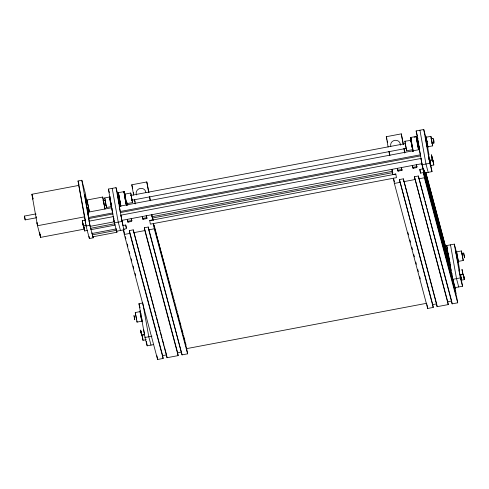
<?xml version="1.0" encoding="UTF-8"?>
<svg xmlns="http://www.w3.org/2000/svg" width="489" height="489" viewBox="0 0 489 489"><rect width="100%" height="100%" fill="white"/><g stroke="black" fill="none" stroke-linecap="round" stroke-linejoin="round"><path stroke-width="0.73" d="M462.771 258.027L461.861 253.308L462.044 253.993M35.171 214.048L24.456 216.077L25.171 219.885L36.608 217.727M104.719 197.917L106.516 207.513L111.321 206.602L109.524 197.012L104.719 197.917L104.933 198.687M106.516 207.513L106.229 205.337M140.355 313.804L140.068 311.627L135.264 312.532L137.061 322.129L141.883 321.12M137.061 322.129L136.932 320.906M86.119 224.726L86.241 225.184L83.24 225.753L82.531 222.324L82.293 220.673L85.343 220.252M85.282 220.129L85.349 220.68M83.24 225.753L82.293 220.673M87.629 230.398L84.628 230.961L84.022 227.354M131.358 195.796L130.722 193.021L124.658 194.164L124.909 196.175M130.722 193.021L132.054 200.197L131.828 198.638M132.054 199.469L132.501 202.587L126.437 203.73L126.431 203.314M140.563 310.931L140.575 311.401M144.603 334.549L141.596 334.892M145.991 339.757L142.99 340.326L142.03 335.265L144.298 334.818M142.99 340.326L142.635 338.021M411.047 140.355L404.892 141.223L405.564 145.563L406.677 150.789L412.734 149.646L412.728 149.224M131.547 200.294L406.237 148.399L405.338 143.613L130.63 195.508M410.956 140.08L410.968 140.496M406.677 150.789L406.665 150.374M416.591 136.969L416.738 138.503M419.183 148.998L417.148 138.289L417.245 138.601M419.751 148.937L419.654 148.625M432.41 159.787L431.451 154.732L432.429 159.762L429.403 160.129M430.546 164.029L430.039 161.523L430.797 165.563L433.798 164.995L432.857 159.915L429.855 160.484L430.186 162.501M432.838 159.94L433.816 164.97M430.797 165.563L430.662 164.5M462.955 274.402L461.995 269.347L462.967 274.378L459.947 274.751M460.876 277.893L461.341 280.179L464.342 279.616L463.395 274.531L460.4 275.099L460.803 277.501M463.383 274.555L464.342 279.616M461.341 280.179L460.986 277.874M92.928 236.321L93.191 237.819L89.383 238.54L86.052 226.04L78.026 180.985L81.834 180.27L85.172 192.77L87.311 204.787M84.573 229.066L40.599 237.379L37.5 225.729L31.895 194.261L78.845 185.392L85.422 220.496M116.027 187.635L122.048 221.425L114.426 222.868L108.405 189.078L116.027 187.635L118.063 195.282M423.572 168.558L424.373 173.063L431.995 171.627L429.776 163.289L422.154 164.732L416.133 130.942L423.755 129.499L425.98 137.837M133.631 195.117L131.792 184.787L146.798 181.951L148.998 192.66M388.119 147.036L386.279 136.706L401.286 133.87L403.492 144.585M120.752 205.545L118.454 192.672L124.151 191.596L124.891 194.188M410.564 138.68L410.454 137.519L416.151 136.443L416.402 137.372M414.165 137.226L416.304 136.822M89.298 211.859L87.091 200.001L102.696 197.049L103.857 202.293M427.857 146.162L427.973 147.385L426.053 137.238L430.895 136.333L431.555 139.261M102.861 200.753L105.117 200.325L105.324 200.906M430.84 138.79C434.036 136.076 435.565 144.958 431.756 143.583M104.53 205.398L106.027 205.117M426.231 137.592L425.968 136.62L427.851 146.767L432.692 145.856L432.252 142.941M111.981 209.029L111.639 207.746L87.629 212.281L89.487 222.195L89.212 221.15L113.222 216.615L113.497 217.66M419.366 149.61L420.571 155.863L120.465 212.556L120.19 211.517L119.261 206.303L419.366 149.61L419.709 150.893M37.5 225.729L84.45 216.859M88.558 217.489L112.568 212.953L112.843 213.999L88.839 218.534M120.19 211.517L420.296 154.817M123.876 230.007L120.844 215.172L420.95 158.479L421.225 159.518M86.052 226.04L89.86 225.319L93.191 237.819M92.916 236.78L116.926 232.244L114.145 221.823L90.141 226.358L89.212 221.15M90.654 228.29L114.658 223.754M127.537 221.321L132.036 220.472M142.543 218.485L147.042 217.636M151.541 216.786L392.38 171.284M397.63 170.294L402.129 169.445M412.637 167.458L417.135 166.608M152.654 217.996L392.74 172.641M122.696 225.594L125.697 225.026L126.486 227.966M394.421 181.902L393.443 178.228L394.372 183.436L427.692 308.473L433.242 307.422L399.421 179.573L403.321 178.833L437.148 306.682L448.248 304.586L414.427 176.737L418.327 175.997L452.148 303.852L457.704 302.801L456.775 297.593L423.456 172.556L420.454 173.124L419.8 169.463L422.802 168.894L456.121 293.932L454.397 284.262M149.72 220.576L395.809 174.084M92.042 233.497L116.052 228.962M154.2 308.559L133.228 229.861L129.328 230.6L162.648 355.631L163.149 358.449L157.599 359.501L124.279 234.463L123.35 229.255L126.351 228.687L125.697 225.026M116.645 231.199L124.267 229.763M133.228 229.861L167.049 357.71L178.155 355.613L144.836 230.576L144.334 227.764L148.234 227.024L182.055 354.88L187.611 353.828L186.682 348.62L153.363 223.583L154.286 228.791L187.611 353.828M124.279 234.463L129.829 233.412L163.149 358.449M133.729 232.678L144.836 230.576M148.234 227.024L148.735 229.842L154.286 228.791M394.372 183.436L399.923 182.385M403.822 181.651L414.929 179.555M418.829 178.815L424.385 177.764L457.704 302.801M153.54 344.617L147.189 345.821L144.97 337.483L138.949 303.693L142.764 302.972L148.778 336.762L151.003 345.1M454.385 284.677L454.917 287.679L462.539 286.242L460.32 277.905L452.698 279.347L446.677 245.557L454.299 244.121L456.524 252.452M458.401 260.778L458.517 262L456.598 251.859L461.439 250.949L462.099 253.877M458.431 261.383L463.236 260.478L462.979 258.638M448.413 264.512L449.911 264.225L450.253 265.509M449.336 269.72L450.84 269.433L451.115 270.478M144.97 337.483L151.957 336.163M186.682 348.62L426.763 303.266M162.648 355.631L166.547 354.898L164.396 346.805M144.334 227.764L177.654 352.801L181.553 352.062M399.421 179.573L432.741 304.604L436.646 303.871L437.148 306.682M414.427 176.737L447.747 301.774L451.647 301.035L432.832 230.429M426.053 137.238L426.188 137.568M432.655 145.856L430.858 136.333M427.851 146.767L427.777 145.82M456.598 251.859L456.732 252.183L456.512 251.236L457.533 257.532M463.236 260.478L461.402 250.949M416.316 137.097L416.414 138.393M411.029 141.535L410.552 138.173L410.913 139.322M447.05 251.059L449.33 264.042M434.006 143.155L433.089 138.369M410.827 137.574L413.046 150.312M410.528 137.629L410.454 137.843M87.091 200.001L87.305 200.679M118.265 192.984L118.155 192.697L120.63 206.407M117.965 193.045L117.855 192.758L120.331 206.462M24.456 216.077L24.688 217.067M25.171 219.885L24.78 217.532M141.865 321.218L140.465 314.549M135.264 312.532L135.661 314.121M425.571 137.611L425.491 137.751M427.172 146.621L427.252 146.48M429.855 160.484L430.32 162.77M429.409 160.355L428.462 155.27L428.584 155.728M456.011 251.664L455.913 251.352L456.127 253.039M417.844 138.491L417.747 138.173L417.863 139.402M459.055 270.038L459.489 272.862M460.4 275.099L460.864 277.385M459.953 274.971L459.477 272.177M447.258 251.982L447.135 251.584L449.525 264.708M410.888 138.051L411.011 138.442M412.734 149.646L411.06 141.162M404.892 141.223L405.124 142.085M405.338 143.613L405.454 144.047M132.501 202.587L131.388 197.36M124.878 194.616L124.292 192.195L126.682 205.313M124.114 192.642L123.992 192.25L124.004 192.843M126.437 203.73L126.021 202.018M117.843 195.747L117.763 195.887M120.147 205.209L120.245 205.521L120.239 205.05M119.444 204.757L119.432 203.95M140.062 311.352L139.964 311.041L140.551 314.934M142.568 321.689L142.305 320.717M142.048 335.24L142.556 337.746M141.602 335.112L140.655 330.032L141.547 334.537M84.628 230.961L83.68 225.881L83.906 226.792M458.395 261.383L457.735 258.455M410.613 138.173L410.711 138.503M124.414 192.587L124.261 192.238L126.657 205.215M416.671 137.006L416.439 136.376L418.792 149.42M428.187 172.348L425.962 164.011L419.947 130.221M458.731 286.964L456.506 278.626L450.491 244.836M416.133 130.942L417.429 135.808M446.677 245.557L447.6 249.029M425.705 172.104L446.665 250.753M425.803 172.654L446.958 252.037M424.758 172.923L449.263 264.885M451.769 274.14L451.488 273.094L452.417 278.302M424.66 172.739L449.11 264.488M455.198 288.724L421.873 163.687L121.767 220.386L122.947 224.799M419.8 169.463L420.784 173.143M410.992 139.371L410.601 137.904L411.09 139.921M416.909 166.945L416.322 164.738L416.824 167.55L412.924 168.289L412.423 165.471L413.205 168.418M418.327 175.997L424.599 199.536M424.996 201.003L426.561 206.89M426.952 208.363L428.523 214.243M428.914 215.716L430.479 221.603M430.87 223.07L432.441 228.956M402.099 170.514L401.316 167.574L401.817 170.386L397.918 171.126L397.416 168.308L398.199 171.248M403.321 178.833L436.451 303.137M386.279 136.706L386.995 139.371M392.844 173.033L391.866 169.359L392.789 174.567L395.79 173.998L396.445 177.66L150.361 224.151L149.707 220.49L152.709 219.922L151.779 214.714L153.35 220.6M407.948 232.654L408.535 234.861M409.91 240.007L410.497 242.214M411.866 247.367L412.453 249.573M413.828 254.72L414.415 256.927M415.791 262.073L416.377 264.28M417.747 269.427L418.333 271.633M419.709 276.786L420.296 278.993M154.078 225.074L156.627 234.634M157.018 236.101L157.611 238.308M158.002 239.781L158.589 241.988M158.98 243.461L159.567 245.667M159.958 247.134L160.551 249.341M160.942 250.814L161.529 253.021M161.92 254.494L162.507 256.701M162.898 258.168L163.491 260.374M163.882 261.847L164.469 264.054M164.86 265.527L165.447 267.734M165.838 269.201L166.431 271.407M166.822 272.88L167.409 275.087M167.8 276.56L168.387 278.761M168.778 280.234L169.371 282.44M169.762 283.913L170.349 286.12M170.74 287.587L171.327 289.794M171.718 291.267L172.311 293.473M172.703 294.946L173.289 297.153M173.681 298.62L174.267 300.827M174.659 302.3L175.251 304.506M175.643 305.98L176.229 308.186M176.621 309.653L177.207 311.86M177.599 313.333L179.17 319.219M179.561 320.686L181.126 326.573M181.523 328.04L183.088 333.926M183.479 335.399L185.05 341.279M185.441 342.752L186.028 344.959M147.012 218.705L146.229 215.765L146.731 218.577L142.831 219.316L142.33 216.499L143.112 219.445M148.735 229.842L182.055 354.88M131.792 184.787L132.678 188.118M127.244 203.008L127.831 205.209M124.988 194.738L124.304 191.981M127.146 202.825L127.733 205.025M131.81 220.802L131.223 218.595L131.724 221.413L127.825 222.153L127.323 219.335L128.106 222.275M154.591 310.032L156.162 315.912M156.553 317.385L158.124 323.272M158.515 324.739L160.08 330.625M160.471 332.098L162.042 337.978M162.434 339.452L164.004 345.332M119.261 206.303L119.603 207.593M120.844 215.172L121.119 216.217M123.35 229.255L124.524 233.669M125.312 236.609L125.899 238.815M127.268 243.962L127.855 246.169M129.23 251.315L129.817 253.522M131.193 258.675L131.779 260.882M133.149 266.028L133.735 268.235M135.111 273.382L135.697 275.588M120.459 230.484L118.234 222.147L112.219 188.357M108.405 189.078L109.334 192.55M138.949 303.693L140.062 307.862M114.518 222.293L114.157 220.936L114.408 222.342M87.8 212.923L88.142 214.206M78.026 180.985L79.004 184.665M31.895 194.261L33.056 198.632M124.127 192.538L123.851 191.621L126.107 204.335M431.414 139.004C431.115 138.344 432.38 144.854 432.142 142.776M134.744 319.745C134.891 320.497 133.393 312.984 134.218 316.462M425.632 137.709L425.369 136.737L425.736 139.341M430.577 164.432L430.406 163.65M447.948 253.877C446.677 248.388 449.837 265.833 449.684 263.198M450.198 263.241L449.825 261.627M448.291 256.034L448.456 256.756M418.547 145.924L418.388 145.202M421.567 160.661L421.322 159.506M411.72 145.288L412.979 151.223M131.278 195.844L131.162 195.411L131.388 196.969M117.983 196.333L117.641 194.873L117.861 196.56M145.869 339.299L145.948 339.611M109.677 197.397C108.405 191.908 111.565 209.353 111.413 206.719M412.96 151.138L410.558 138.161M120.96 206.297L119.481 199.102M447.215 251.627L447.453 252.648M417.209 137.971L416.738 136.321L419.091 149.365M410.699 138.271L410.949 139.353M410.601 138.699L412.997 151.456M430.558 164.359L430.039 161.523L430.247 162.397M412.753 150.386L413.003 151.48M126.663 205.417L124.151 191.566L124.903 194.622M83.925 227.104L84.328 229.145M456.17 252.324L456.384 253.284M456.445 253.663L456.023 251.951L456.035 252.367M457.386 259.8L457.808 261.517L457.704 260.429M426.842 145.184L427.374 147.501L427.258 146.278M429.085 158.772L429.354 159.775M125.917 203.338L126.18 204.543M120.477 205.618L119.23 199.457M119.988 204.549L118.216 194.811M117.904 195.844L118.112 196.804M119.12 203.32L119.646 205.637L119.634 205.16M119.389 204.665L118.662 201.065M144.481 334.091L143.644 329.488M111.553 205.142L111.767 206.101M113.735 218.351L113.864 218.883L113.784 218.259M37.451 225.154L37.586 225.698L37.506 225.062M418.443 149.163L417.961 146.871M448.058 253.999L447.282 250.936L449.635 263.981M429.055 158.632L429.226 159.31L429.159 158.815M418.456 149.31L416.151 136.443M126.455 204.469L124.151 191.596M105.917 204.518L105.166 200.319M87.513 201.584L87.769 202.788M118.839 195.478L119.059 196.511M105.117 199.506L105.331 200.539M36.369 216.731L36.455 217.134M460.791 277.012L460.589 276.144L460.895 277.556M460.95 278.265L461.158 279.14L460.583 276.138L460.876 278.07M426.738 140.471L426.964 141.602M425.84 138.668L426.121 140.111M426.628 144.121L426.903 145.569M428.688 156.187L428.926 157.385M428.859 157.189L428.657 156.321L428.89 157.348M419.036 145.814L419.281 147.006M418.309 147.061L418.517 148.063M405.314 142.941L405.534 143.998M131.37 196.272L131.602 197.397M141.853 318.565L142.097 319.763M103.705 202.049L103.387 200.661L104.273 205.233M88.326 206.798L88.582 207.898L88.54 207.464M32.494 197L32.292 196.113L32.5 197.495M39.841 233.369L39.64 232.489L39.847 233.864M40 234.641L40.202 235.527L40.061 234.537M459.599 273.247L459.452 272.507M142.482 337.361C141.724 333.908 143.216 341.756 142.629 338.137M431.604 139.872L431.836 141.07M426.799 140.777L426.915 141.358M456.665 254.726L456.897 255.924M456.934 257.544L457.918 262.116L457.631 259.855M426.659 144.377L425.87 140.239M449.312 259.084L449.58 260.429M451.781 273.241L451.928 274.011M448.7 258.693L448.816 259.292M418.022 142.666L418.138 143.265M418.205 146.559L417.325 141.951M417.52 144.64L417.857 146.352M412.282 146.511L412.502 147.641M125.905 201.786L124.921 196.596M125.38 200.71L125.606 201.841M118.362 197.996L118.625 199.445M111.04 202.605L111.309 203.95M89.499 221.297L89.646 222.067M37.384 224.818L37.017 222.66L37.231 224.041M448.407 255.704L448.651 256.957M463.896 276.994C462.973 272.697 464.77 281.456 463.841 277.153M462.508 271.78C461.616 267.599 463.37 276.212 462.453 271.945M459.434 271.963L459.507 272.349M134.334 317.043L134.756 319.366M456.934 257.642L456.2 253.608M459.471 272L459.599 272.666M451.867 274.121L451.659 273.003M426.353 141.309L426.591 142.562M430.32 162.593L430.442 163.259M430.21 162.788L430.332 163.454M418.498 143.057L418.767 144.469M124.933 198.375L125.16 199.561M145.404 336.982L145.526 337.648M141.315 315.808L141.584 317.22M140.716 315.925L141.969 321.805L141.957 321.334M118.662 201.162L117.757 196.095M88.234 206.321L87.879 204.268M89.585 222.177L89.438 221.407M85.777 223.076L85.532 221.761M32.567 197.379L32.855 199.151L32.641 197.776M448.89 258.223L449.134 259.512M417.41 144.047L416.616 139.634M459.379 272.122L459.648 273.113M411.714 145.276L411.035 141.547M462.38 255.686L462.6 256.89M125.728 198.797L125.966 200.074M457.136 257.177L457.417 258.608M459.55 272.569L459.715 273.314M448.792 256.297L449.043 257.672M448.804 258.51L449.012 259.677M426.86 141.779L426.652 140.618M430.393 163.161L430.571 164.176M418.04 143.448L417.832 142.281M119.86 200.71L120.068 201.859M119.127 198.882L118.735 196.682M118.864 200.698L119.09 201.92M110.52 199.818L110.771 201.193M37.372 224.323L37.445 224.708M119.383 198.534L118.717 194.628M418.59 144.891L418.81 146.125M458.26 262.214L459.733 270.472M460.4 274.231L462.539 286.242M460.968 277.948L461.158 279.14L461.011 278.162M454.299 244.121L460.32 277.905M454.305 284.684L454.678 286.798M453.816 282.624L454.318 285.442M452.79 278.773L453.291 281.585M452.429 277.416L452.93 280.234M449.911 264.225L450.84 269.433M426.689 140.826L426.793 141.407M427.447 146.095L429.055 155.105M429.99 160.361L430.528 163.369M430.791 164.866L431.995 171.627M423.755 129.499L429.776 163.289M451.775 301.737L452.148 303.852M447.747 301.774L448.248 304.586M423.987 170.386L424.654 174.108M423.639 169.365L424.14 172.177M423.401 168.711L423.78 170.826M422.374 164.86L422.747 166.969M420.95 158.479L422.802 168.894M423.456 172.556L424.385 177.764M432.741 304.604L433.242 307.422M404.146 148.271L404.935 152.702M401.286 133.87L403.125 144.2M403.914 148.632L404.703 153.057M427.031 304.751L427.692 308.473M387.3 140.777L387.563 142.256M389.275 151.847L389.929 155.539M388.908 151.462L389.568 155.154M177.654 352.801L178.155 355.613M149.787 197.091L150.447 200.777M146.798 181.951L148.638 192.281M149.426 196.706L150.086 200.398M166.676 355.601L167.049 357.71M133.473 192.544L133.735 194.023M134.915 200.661L135.178 202.14M134.42 199.543L135.208 203.968M156.932 355.778L157.599 359.501M129.328 230.6L129.829 233.412M146.388 341.31L147.189 345.821M119.854 204.983L120.123 206.486M116.657 230.753L116.926 232.244M116.162 228.907L116.413 230.319L92.403 234.854L92.024 232.74M114.768 223.699L115.025 225.105L91.015 229.641L90.765 228.235M112.281 210.38L112.531 211.786M111.639 207.746L112.568 212.953M113.222 216.615L114.145 221.823M87.843 207.788L88.643 212.293M92.39 233.314L92.659 234.818M81.834 180.27L89.86 225.319M88.98 236.291L89.383 238.54M40.067 234.378L40.599 237.379M430.467 163.546L430.528 163.888M426.818 143.784L427.086 145.239M425.656 138.992L425.925 140.447M428.798 157.293L428.651 156.333L428.774 157.134M418.034 140.435L418.248 141.682M421.457 159.775L421.591 160.618M416.952 139.805L417.221 141.37M411.249 140.881L411.518 142.452M126.174 201.303L126.358 202.348M124.438 195.606L124.622 196.651M140.85 313.186L141.064 314.433M120.263 202.959L120.447 204.005M104.053 203.882L104.151 204.439M419.012 147.281L419.201 148.369M104.512 205.838L104.97 209.054L102.696 197.049M88.906 208.785L89.279 211.071M126.492 203.027L126.853 205.27M456.029 252.575L456.28 253.956M448.578 255.05L448.303 253.265M448.376 256.896L448.236 255.918M427.007 144.891L427.16 145.814M418.468 145.056L418.608 146.04M406.42 148.784L406.573 149.701M126.449 202.868L126.792 205.111M118.644 196.162L118.301 193.919M119.279 203.027L119.53 204.414M110.306 198.571L109.988 196.364M126.364 204.121L126.547 205.325M83.888 227.141L84.42 229.708M120.398 205.459L120.569 206.602M35.948 214.439L35.886 213.968M419.03 147.831L419.14 148.583M411.035 139.585L410.852 138.118M135.71 315.057L136.614 319.604M88.142 213.534A11.638 0.324 79.3 0 1 84.915 195.838A11.638 0.324 79.3 0 1 86.975 204.304M87.543 207.287A11.638 0.324 79.3 0 1 88.423 212.22M136.559 194.964A4.89 4.572 -14.9 0 1 139.915 188.497A4.89 4.572 -14.9 0 1 145.869 192.66M390.821 146.315A4.89 4.572 -14.9 0 1 395.033 140.306A4.89 4.572 -14.9 0 1 400.332 145.172M463.658 253.015L464.55 257.77L463.658 253.015M431.671 155.777L432.221 158.748L431.671 155.777M433.058 160.985L433.615 163.956L433.058 160.985M140.863 331.114L141.413 334.073L140.863 331.114M82.5 221.755L83.051 224.714L82.5 221.755M429.275 159.286L429.171 158.699L429.226 159.292"/></g></svg>
